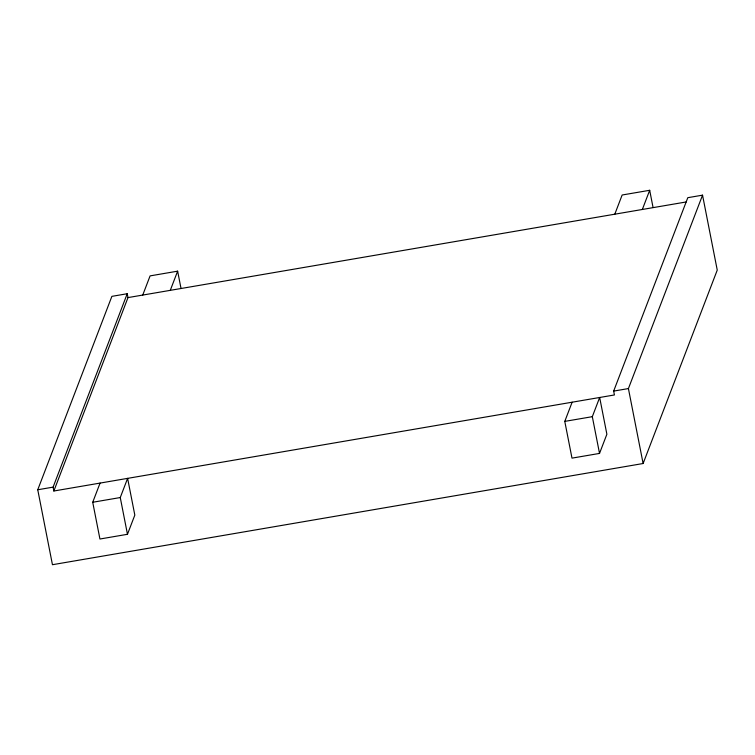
<?xml version="1.0" encoding="UTF-8"?>
<svg xmlns="http://www.w3.org/2000/svg" width="755" height="755" viewBox="0 0 755 755"><rect width="100%" height="100%" fill="white"/><g stroke="black" fill="none" stroke-linecap="round" stroke-linejoin="round"><path stroke-width="1.13" d="M37.75 489.759L111.882 296.356L127.227 293.723L127.991 297.593L53.85 491.005L614.419 394.959L613.664 391.09L687.796 197.687L702.546 195.158L717.25 270.101L643.118 463.513L52.454 564.712L37.75 489.759L53.095 487.135L127.227 293.723M142.742 295.063L150.094 275.886L177.633 271.168L181.011 288.391M170.281 290.345L177.633 271.168M127.472 534.295L120.262 497.545L127.614 478.368L134.824 515.108L127.472 534.295L99.934 539.013L92.723 502.264L100.075 483.077M614.797 214.194L622.148 195.007L649.687 190.288L653.066 207.521M642.335 209.475L649.687 190.288M599.527 453.415L592.316 416.675L599.668 397.489L606.878 434.238L599.527 453.415L571.988 458.134L564.778 421.384L572.13 402.207M643.118 463.513L628.415 388.57L702.546 195.158M127.991 297.593L686.238 201.953M613.664 391.09L628.415 388.57M92.723 502.264L120.262 497.545M564.778 421.384L592.316 416.675M53.095 487.135L53.85 491.005"/></g></svg>
